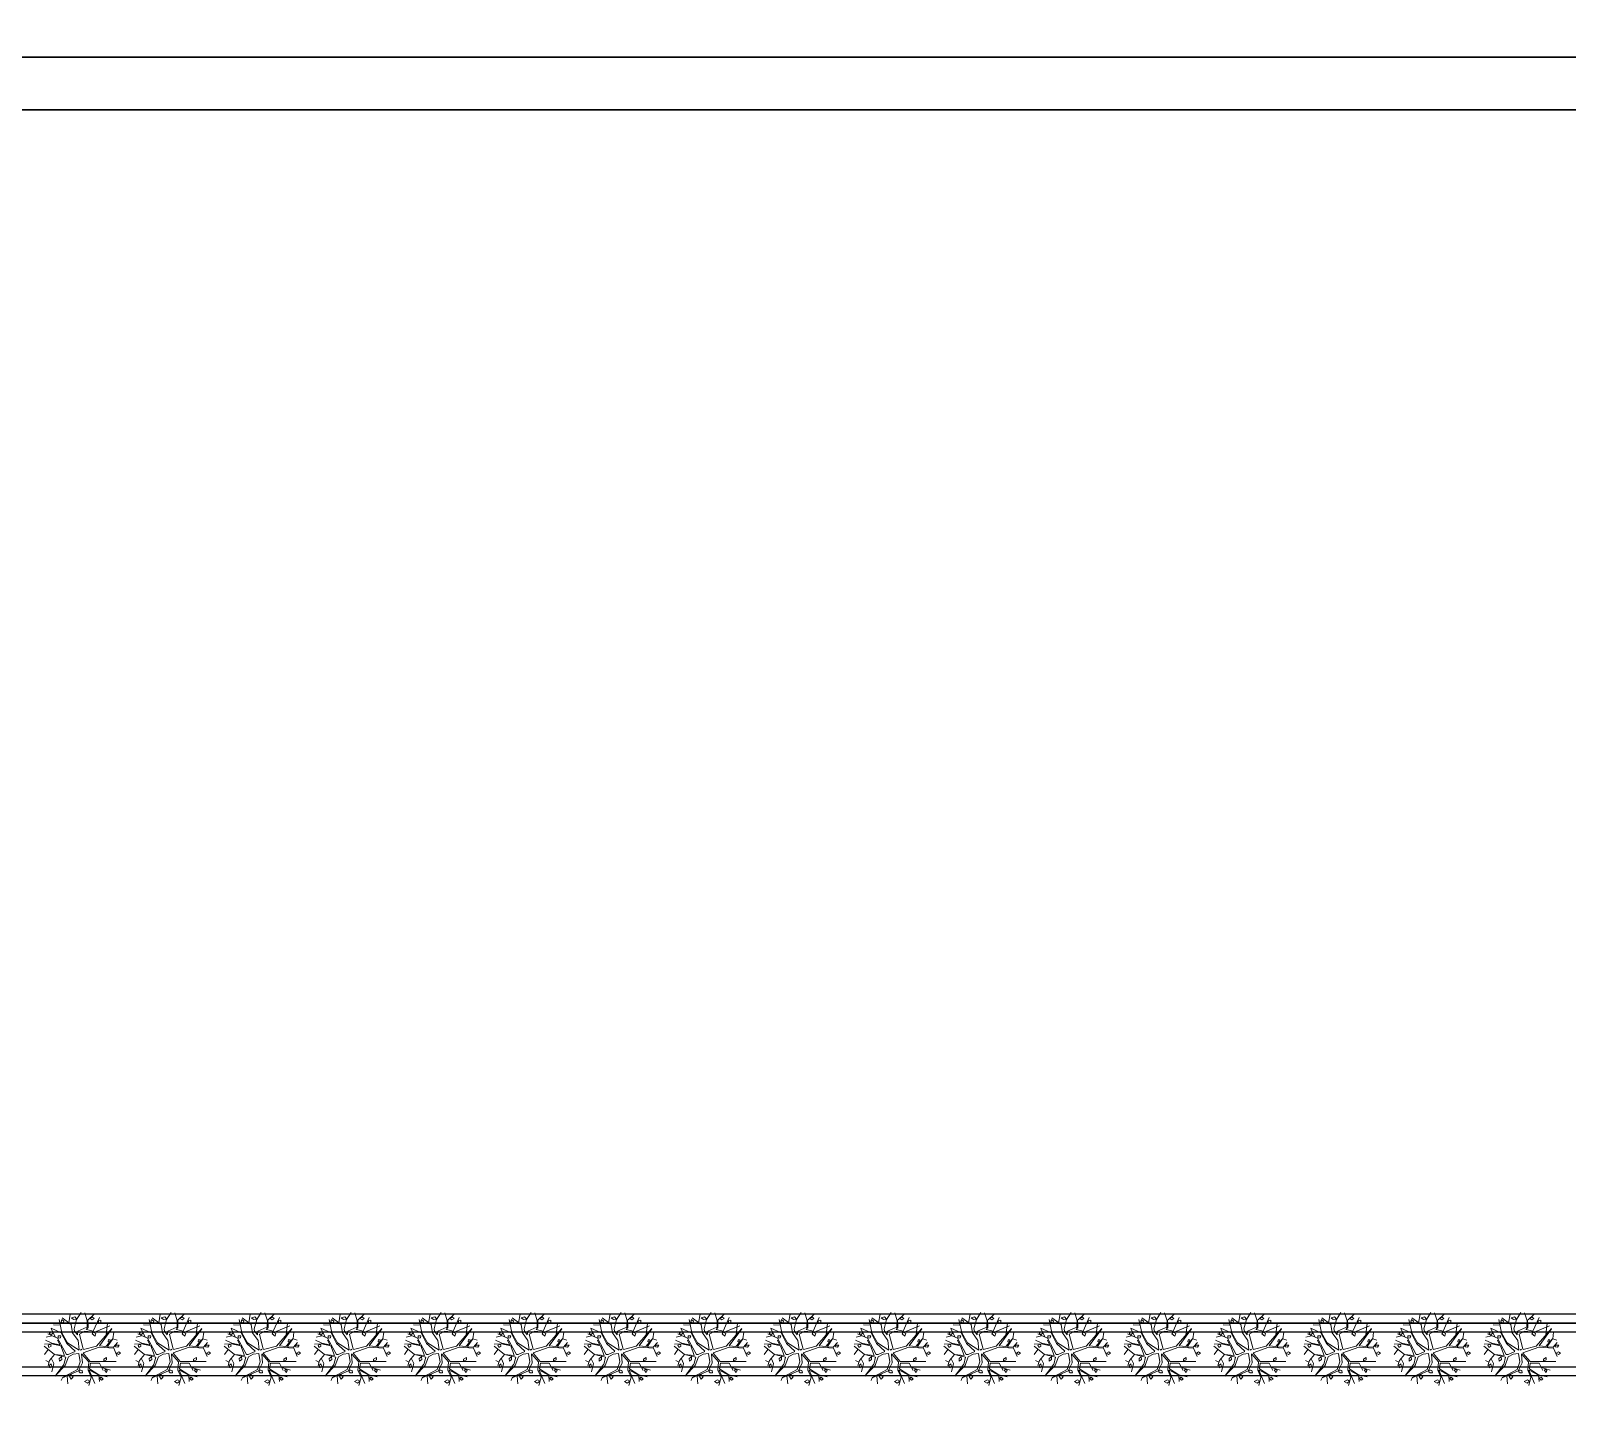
# Model space of a CAD drawing. Header units: millimetres. Extents: x -108 to 357, y -17 to 192.
# Drawn here: x 159.22 to 176.67, y 56.89 to 72.43 of the extents above; entities that cross this region are included whole.
import ezdxf
from ezdxf.enums import TextEntityAlignment as Align

# ---------------------------------------------------------------- set-up
doc = ezdxf.new("R2010")
doc.units = ezdxf.units.MM
for name, color, linetype, lineweight in [('KOP', 7, 'Continuous', 20), ('KOP GARIS', 1, 'Continuous', 30), ('POHON', 62, 'Continuous', 5)]:
    doc.layers.add(name, color=color, linetype=linetype, lineweight=lineweight)
doc.styles.add('ATTR', font='romans.shx', dxfattribs={"width": 0.8, "height": 0.56})
doc.styles.add('BOLD', font='arial.ttf')

# ---------------------------------------------------------------- blocks, each defined once
blk = doc.blocks.new('bola-3')
at = {"layer": 'POHON'}
for p, q in [((-1.198, 1.908), (-0.648, 1.503)), ((-0.799, 1.609), (-0.703, 2.138)), ((-0.045, 2.245), (-0.318, 1.803)), ((0.177, 2.226), (0.328, 1.732)), ((0.387, 1.789), (0.731, 2.125)), ((0.686, 1.115), (1.057, 1.926)), ((-1.473, 0.674), (-2.065, 0.939)), ((-1.253, 1.009), (-1.872, 1.291)), ((-1.872, 1.274), (-1.625, 0.762)), ((-1.308, 1.468), (-1.721, 1.485)), ((-1.212, 1.009), (-1.377, 1.803)), ((-0.923, 0.357), (-1.253, 1.009)), ((-0.868, 0.392), (-1.212, 1.009)), ((-0.648, 1.503), (-0.566, 1.009)), ((-0.566, 1.009), (-0.236, 0.533)), ((-0.318, 1.803), (-0.469, 1.238)), ((-0.469, 1.238), (-0.442, 1.097)), ((-0.442, 1.097), (-0.277, 0.886)), ((-0.277, 0.886), (-0.249, 1.097)), ((-0.249, 1.097), (0.301, 1.344)), ((-0.153, 0.921), (0.177, 1.115)), ((0.177, 1.115), (0.755, 1.044)), ((0.37, 1.327), (0.26, 1.203)), ((0.273, 1.203), (0.686, 1.115)), ((0.315, 1.344), (0.328, 1.767)), ((0.356, 1.785), (0.37, 1.327)), ((0.755, 1.044), (1.69, 1.432)), ((0.879, 0.198), (1.814, 1.274)), ((1.814, 1.256), (1.057, 0.216)), ((1.553, 1.591), (1.47, 0.886)), ((1.883, 0.639), (1.938, 1.044)), ((-1.652, -0.313), (-2.285, 0.198)), ((-1.845, 0.339), (-2.271, 0.322)), ((-2.051, 0.004), (-2.271, -0.313)), ((-2.202, 0.551), (-1.817, 0.374)), ((-1.831, 0.815), (-2.161, 0.745)), ((-1.281, 0.216), (-1.845, 0.339)), ((-1.817, 0.374), (-1.35, 0.286)), ((-0.937, -0.313), (-1.473, 0.674)), ((-1.363, 0.339), (-1.473, 0.568)), ((-1.35, 0.286), (-1.363, 0.339)), ((-1.061, -0.366), (-1.281, 0.216)), ((-0.414, -0.102), (-0.923, 0.357)), ((-0.167, -0.049), (-0.868, 0.392)), ((-0.236, 0.533), (-0.167, -0.031)), ((0.081, 0.022), (-0.153, 0.921)), ((0.081, -0.207), (1.044, 0.128)), ((0.095, 0.004), (0.879, 0.198)), ((1.044, 0.128), (1.924, 0.075)), ((1.057, 0.216), (1.456, 0.18)), ((1.456, 0.18), (1.869, 0.639)), ((1.869, 0.639), (1.553, 0.18)), ((1.553, 0.163), (1.91, 0.128)), ((1.883, 0.639), (2.13, 0.551)), ((1.91, 0.128), (2.158, 0.41)), ((1.924, 0.075), (2.144, -0.419)), ((-1.996, -0.772), (-2.189, -0.666)), ((-1.955, -0.666), (-2.051, -0.983)), ((-1.652, -0.313), (-1.955, -0.666)), ((-1.845, -0.56), (-1.707, -0.86)), ((-1.707, -0.86), (-1.831, -1.354)), ((-0.978, -0.472), (-1.652, -0.313)), ((-1.639, -0.313), (-1.061, -0.366)), ((-1.625, -1.618), (-1.102, -0.913)), ((-1.088, -0.913), (-0.978, -0.472)), ((-0.813, -0.454), (-1.006, -0.966)), ((-0.827, -0.313), (-0.937, -0.313)), ((-0.414, -0.119), (-0.827, -0.313)), ((-0.524, -0.278), (-0.813, -0.454)), ((-0.194, -0.243), (-0.524, -0.278)), ((-0.112, -0.754), (-0.277, -1.213)), ((0.026, -0.807), (-0.208, -1.301)), ((-0.194, -0.243), (-0.112, -0.754)), ((-0.015, -0.26), (0.411, -0.754)), ((-0.015, -0.278), (0.026, -0.807)), ((0.081, -0.225), (0.507, -0.736)), ((0.411, -0.754), (0.37, -1.248)), ((0.521, -0.842), (0.466, -1.177)), ((0.507, -0.736), (2.075, -0.736)), ((0.521, -0.842), (1.057, -0.825)), ((1.057, -0.825), (1.291, -1.283)), ((-1.006, -0.966), (-1.625, -1.6)), ((-1.185, -1.724), (-1.253, -1.883)), ((-0.277, -1.213), (-1.185, -1.706)), ((-0.208, -1.301), (-1.185, -1.724)), ((-0.896, -1.618), (-0.854, -2.077)), ((0.37, -1.248), (0.562, -1.671)), ((0.562, -1.671), (0.425, -2.182)), ((0.438, -1.248), (0.782, -2.059)), ((0.452, -1.265), (1.03, -1.565)), ((0.466, -1.177), (1.03, -1.53)), ((1.03, -1.53), (1.539, -1.653)), ((1.03, -1.565), (1.057, -1.936)), ((1.195, -1.089), (1.731, -1.248))]:
    blk.add_line(p, q, dxfattribs=at)
for points in [[(-0.435, 1.966), (-0.641, 1.913), (-0.504, 1.807), (-0.311, 1.842)], [(0.49, 1.882), (0.641, 1.953), (0.738, 1.864), (0.614, 1.794)], [(-1.735, 1.009), (-1.886, 1.062), (-1.982, 0.956), (-1.845, 0.903)], [(-1.226, 1.803), (-1.267, 1.662), (-1.143, 1.573), (-1.102, 1.715)], [(0.691, 1.051), (0.622, 0.941), (0.794, 0.809), (0.846, 0.963)], [(1.155, 1.778), (1.001, 1.734), (1.001, 1.602), (1.155, 1.624)], [(-1.9, 0.322), (-2.051, 0.251), (-1.996, 0.11), (-1.872, 0.198)], [(-1.441, 0.676), (-1.441, 0.831), (-1.269, 0.831), (-1.303, 0.698)], [(-0.002, 0.022), (-0.07, 0.004), (-0.084, -0.049), (-0.029, -0.031)], [(1.671, 0.412), (1.585, 0.478), (1.62, 0.61), (1.706, 0.588)], [(2.034, 0.163), (2.075, 0.251), (2.254, 0.251), (2.171, 0.145)], [(-1.872, -0.878), (-1.982, -0.983), (-1.941, -1.107), (-1.831, -1.036)], [(-1.236, -0.454), (-1.374, -0.543), (-1.36, -0.719), (-1.222, -0.613)], [(1.319, -0.706), (1.319, -0.582), (1.484, -0.494), (1.484, -0.635)], [(2.099, -0.225), (2.237, -0.137), (2.347, -0.225), (2.223, -0.313)], [(-0.667, -1.528), (-0.753, -1.638), (-0.65, -1.792), (-0.53, -1.66)], [(-0.167, -1.261), (-0.167, -1.367), (-0.098, -1.42), (0.04, -1.42), (0.012, -1.279), (-0.07, -1.261)], [(0.485, -1.924), (0.347, -1.836), (0.158, -1.947), (0.33, -2.035)], [(1.069, -1.748), (1.173, -1.682), (1.293, -1.792), (1.19, -1.858)], [(1.43, -1.175), (1.379, -1.285), (1.482, -1.396), (1.534, -1.285)]]:
    blk.add_lwpolyline(points, close=True, dxfattribs=at)
at = {"layer": 'POHON', "style": 'ATTR', "width": 0.8, "flags": 9}
blk.add_attdef('ESTCODE', (-0.07, 0.004), '', height=0.00000926, dxfattribs=at)
blk = doc.blocks.new('A-2')
for p, q in [((-24.133, 58.368), (24.867, 58.368)), ((24.867, 58.468), (-10.033, 58.468)), ((24.867, 58.368), (-10.033, 58.368)), ((-24.033, 58.268), (24.767, 58.268)), ((24.767, 57.868), (-24.033, 57.868)), ((24.867, 57.768), (-24.133, 57.768))]:
    blk.add_line(p, q)
at = {"layer": 'POHON', "linetype": 'ByBlock', "lineweight": -3, "xscale": 0.1875, "yscale": 0.1875, "zscale": 0.1875}
for p in [(1.793, 58.068), (2.815, 58.068), (3.838, 58.068), (4.86, 58.068), (5.882, 58.068), (6.904, 58.068), (7.926, 58.068), (8.949, 58.068), (9.971, 58.068), (10.993, 58.068), (12.015, 58.068), (13.038, 58.068), (14.06, 58.068), (15.082, 58.068), (16.104, 58.068), (17.127, 58.068), (18.149, 58.068)]:
    blk.add_blockref('bola-3', p, dxfattribs=at)
blk = doc.blocks.new('KOP A3 DED')
blk.add_lwpolyline([(-21, 29.697), (21, 29.697), (21, 0), (-21, 0), (-21, 29.697)])
at = {"layer": 'KOP GARIS'}
blk.add_lwpolyline([(-20.8, 29.497), (20.8, 29.497), (20.8, 0.2), (-20.8, 0.2)], close=True, dxfattribs=at)
at = {"layer": 'KOP', "style": 'BOLD'}
for tag, p in [('JUDUL1', (15.9445, 4.0923)), ('JUDUL2', (15.9445, 3.7473)), ('JUDUL3', (15.9445, 3.4272)), ('NO', (17.2146, 1.1006)), ('REFF', (17.207, 0.7266)), ('FILE', (17.1894, 0.3359))]:
    blk.add_attdef(tag, p, '', height=0.12, dxfattribs=at)
for tag, p in [('SCALE1', (18.1706, 1.9482)), ('DATE', (19.9002, 1.7571)), ('NAME', (16.3626, 1.7379)), ('SCALE2', (18.1692, 1.7325)), ('SCALE3', (18.17, 1.521))]:
    blk.add_attdef(tag, text='', height=0.12, dxfattribs=at).set_placement(p, align=Align.MIDDLE_CENTER)

msp = doc.modelspace()

# ---------------------------------------------------------------- block references
at = {"xscale": 3, "yscale": 3, "zscale": 3}
for p in [(165.63958, 72.12619), (165.63958, -16.96472)]:
    msp.add_blockref('KOP A3 DED', p, dxfattribs=at)
msp.add_blockref('A-2', (158.00671, -0.62199))

doc.saveas('drawing.dxf')
